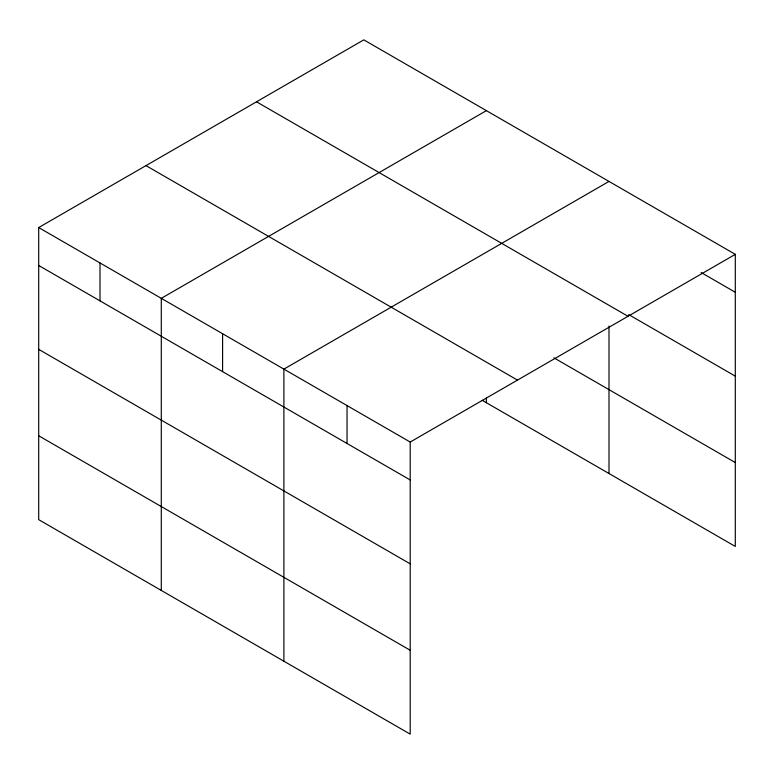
<?xml version="1.0" encoding="UTF-8"?>
<svg xmlns="http://www.w3.org/2000/svg" width="774" height="774" viewBox="0 0 774 774"><rect width="100%" height="100%" fill="white"/><g stroke="black" fill="none" stroke-linecap="round" stroke-linejoin="round"><path stroke-width="1.16" d="M410.201 563.84L410.201 442.041L38.7 227.556L38.7 519.654L410.201 734.139L410.201 563.84L38.7 349.355M482.241 400.342L735.3 546.444L735.3 254.346L363.799 39.861L38.7 227.556M486.391 110.643L161.292 298.338L161.292 590.427M608.993 181.426L283.894 369.121L283.894 661.209M410.201 442.041L735.3 254.346M701.138 272.535L735.3 292.262M628.662 314.573L735.3 376.145M256.513 101.8L628.014 316.285M553.923 357.849L735.3 462.562M145.986 165.617L517.487 380.102M38.7 265.472L410.201 479.957M38.7 435.772L410.201 650.257M608.993 326.028L608.993 473.514M486.391 397.942L486.391 402.741M347.042 405.576L347.042 443.492M222.593 333.729L222.593 371.646M100.001 262.947L100.001 300.863"/></g></svg>
